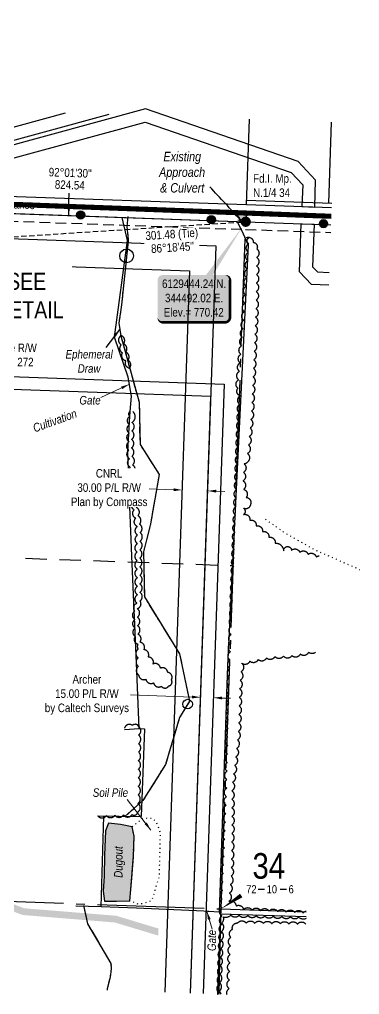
# Model space of a CAD drawing. Extents: x 342350 to 345074, y 6127530 to 6133698.
# Drawn here: x 344227 to 344625, y 6128539 to 6129681 of the extents above; entities that cross this region are included whole.
import ezdxf
from ezdxf.enums import TextEntityAlignment as Align

# ---------------------------------------------------------------- set-up
doc = ezdxf.new("R2010")
doc.units = 0
doc.header["$LTSCALE"] = 5
doc.header["$PDSIZE"] = 0.5
for name, pattern in [('0', [1, 1, 0]), ('foc-FLOWLINE', [3.75, 2.5, -1.25]), ('foc-LSD', [8, 5, -3]), ('foc-QUARTERLINE', [33, 25, -3, 2, -3]), ('foc-TIELINE', [1.875, 1.25, -0.625]), ('foc-TOPO', [1, 0.2, -0.8]), ('foc-TOPO-ephemeral', [6.25, 3.125, -0.625, 0.625, -0.625, 0.625, -0.625]), ('POWERLINE5', [7.8, 2.4, -0.6, 0.6, -0.6, 0.6, -0.6, 2.4])]:
    doc.linetypes.add(name, pattern=pattern)
doc.layers.get('Defpoints').update_dxf_attribs({"color": 9})
for name, color, linetype in [('10', 1, 'Continuous'), ('9', 3, 'Continuous'), ('AS-FENCE', 48, 'foc-FENCE'), ('AS-POWER', 104, 'foc-POWER'), ('AS-POWER-EXISTING', 72, 'POWERLINE5'), ('AS-ROADS', 254, 'Continuous'), ('C-RW', 13, 'Continuous'), ('DETAIL-T', 7, 'Continuous'), ('F-EZE', 190, 'foc-FLOWLINE'), ('F-RW', 190, 'Continuous'), ('L-BD', 7, 'Continuous'), ('L-MON', 1, 'Continuous'), ('L-QSEC', 8, 'foc-QUARTERLINE'), ('L-ROAD-T', 7, 'Continuous'), ('L-SEC', 7, 'Continuous'), ('L-SECLBL', 7, 'Continuous'), ('L-SECTION-LSD', 7, 'foc-LSD'), ('L-TIE', 7, 'foc-TIELINE'), ('L-TITLEDB', 4, 'Continuous'), ('T-BUSH', 110, '0'), ('T-DRAW', 143, 'foc-TOPO-ephemeral'), ('T-GENERAL', 48, 'foc-TOPO'), ('T-WATER', 160, 'Continuous'), ('T-WATER-H', 133, 'Continuous'), ('T-WATER-T', 170, 'Continuous')]:
    doc.layers.add(name, color=color, linetype=linetype)
for name, color, linetype, lineweight in [('AS-GENERAL', 48, 'Continuous', 18), ('C-RW-T', 13, 'Continuous', 9), ('F-EZE-T', 190, 'Continuous', 9), ('F-RW-T', 190, 'Continuous', 9), ('T-TEXT', 48, 'Continuous', 18)]:
    doc.layers.add(name, color=color, linetype=linetype, lineweight=lineweight)
doc.styles.add('100L', font='ARIALN.TTF', dxfattribs={"height": 11})
doc.styles.add('80', font='ARIALN.TTF', dxfattribs={"height": 10})
doc.styles.add('80CG', font='ARIALN.TTF', dxfattribs={"height": 10})
doc.styles.add('80L', font='ARIALN.TTF', dxfattribs={"height": 10})
doc.styles.add('80LS', font='ARIALNI.TTF', dxfattribs={"height": 10})
doc.styles.add('foc-LtypeFont', font='ARIALN.TTF', dxfattribs={"height": 7.35})
doc.styles.add('SIMPLEX', font='ARIALN.TTF')
doc.linetypes.add('foc-FENCE', pattern='A,10,-1,["X",foc-LtypeFont,S=0.2,R=0,X=-0.625,Y=-0.75],-1.24', length=12.24)
doc.linetypes.add('foc-POWER', pattern='A,6,-1,["P",foc-LtypeFont,S=0.2,R=0,X=-0.625,Y=-0.75],-1.24,4', length=12.24)
doc.linetypes.add('foc-TOPO-flowdirection-NOLINE', pattern='A,0,[">",foc-LtypeFont,S=0.3,R=0,X=0,Y=-0.945],-20,[">",foc-LtypeFont,S=0.3,R=0,X=0,Y=-0.945],0', length=20)
doc.dimstyles.new('Compass 5 000', dxfattribs={"dimscale": 5, "dimtxt": 9, "dimasz": 2, "dimexe": 0.2, "dimexo": 0.0625, "dimgap": 0.5, "dimtad": 0, "dimtih": 1, "dimtoh": 1, "dimzin": 0, "dimdsep": 46, "dimtxsty": '80CG', "dimcen": 0.1, "dimse1": 1, "dimse2": 1, "dimclrd": 256, "dimclrt": 256, "dimaunit": 1, "dimadec": 4, "dimazin": 0, "dimtfac": 0.06, "dimtofl": 0, "dimtmove": 0, "dimatfit": 1, "dimfxl": 0.2, "dimtolj": 1, "dimtzin": 0, "dimlwd": -1, "dimarcsym": 0})

# ---------------------------------------------------------------- blocks, each defined once
blk = doc.blocks.new('fdia')
at = {"color": 255, "const_width": 1}
blk.add_lwpolyline([(-0.5, 0, 1), (0.5, 0, 1)], format="xyb", close=True, dxfattribs=at)
blk = doc.blocks.new('Fdiaa')
blk.add_blockref('fdia', (0, 0))
blk = doc.blocks.new('fdib')
at = {"color": 1, "const_width": 1.6}
blk.add_lwpolyline([(-0.4, 0, 1), (0.4, 0, 1)], format="xyb", close=True, dxfattribs=at)
at = {"color": 1}
blk.add_circle((0, 0), 0.8, dxfattribs=at)
blk = doc.blocks.new('Fdibb')
blk.add_blockref('fdib', (0, 0))
blk = doc.blocks.new('fdicc')
for name in ['Fdibb', 'Fdiaa']:
    blk.add_blockref(name, (0, 0))
blk = doc.blocks.new('FDI')
blk.add_blockref('fdicc', (0, 0))
blk = doc.blocks.new('POWERPOLE')
h = blk.add_hatch(color=255)
edge = h.paths.add_edge_path()
edge.add_arc((0, 0), 0.96, 0, 360)
at = {"linetype": 'Continuous'}
for p, q in [((0.68, -0.68), (-0.68, 0.68)), ((-0.68, -0.68), (0.68, 0.68))]:
    blk.add_line(p, q, dxfattribs=at)
blk.add_circle((0, 0), 0.96, dxfattribs=at)
blk = doc.blocks.new('L-SECLBL')
at = {"layer": '9', "color": 7}
for p, q in [((-5.1, -27.8), (-12.3, -27.8)), ((20.7, -27.8), (13.5, -27.8))]:
    blk.add_line(p, q, dxfattribs=at)
at = {"layer": '10', "color": 2, "style": 'SIMPLEX'}
blk.add_attdef('SEC', text='', height=30, dxfattribs=at).set_placement((0, 0), align=Align.MIDDLE)
at = {"layer": '10', "color": 5, "style": '80L'}
blk.add_attdef('TWP', text='', height=9.5, dxfattribs=at).set_placement((-14.4, -27.4), align=Align.MIDDLE_RIGHT)
blk.add_attdef('RGE', text='', height=9.5, dxfattribs=at).set_placement((3.6, -27.4), align=Align.MIDDLE_CENTER)
blk.add_attdef('MER', text='', height=9.5, dxfattribs=at).set_placement((23.2, -27.4), align=Align.MIDDLE_LEFT)
blk = doc.blocks.new('*D481')
at = {"layer": 'Defpoints', "color": 0, "transparency": 16777216}
for p in [(343766.5, 6129469.9), (344250, 6129452.8), (344249.7, 6129443.8)]:
    blk.add_point(p, dxfattribs=at)
at = {"layer": 'F-EZE-T', "transparency": 16777216}
for p, q in [((343766.8, 6129479.9), (343768.7, 6129532.7)), ((343768.7, 6129532.7), (343778.7, 6129532.7)), ((343765.8, 6129450.9), (343765.4, 6129440.9))]:
    blk.add_line(p, q, dxfattribs=at)
for points in [[(343765.2, 6129480), (343768.5, 6129479.8), (343766.5, 6129469.9)], [(343764.1, 6129451), (343767.5, 6129450.9), (343766.1, 6129460.9)]]:
    blk.add_solid(points, dxfattribs=at)
at = {"layer": 'F-EZE-T', "transparency": 16777216, "insert": (343839.9, 6129532.7), "char_height": 10, "attachment_point": 5, "style": '80CG'}
blk.add_mtext('\\A1;ATCO\\P9.00 Transmission Line\\PReg. # 082 121 244\\P9.00 Power Line R/W\\PReg. # 882 113 302', dxfattribs=at)
blk = doc.blocks.new('*D483')
at = {"layer": 'Defpoints', "color": 0, "transparency": 16777216}
for p in [(344110.9, 6129304), (344116.9, 6129303.7), (344110.6, 6129295.9)]:
    blk.add_point(p, dxfattribs=at)
at = {"layer": 'F-EZE-T', "transparency": 16777216}
for p, q in [((344100.6, 6129296.3), (344090.6, 6129296.6)), ((344126.6, 6129295.3), (344136.6, 6129295))]:
    blk.add_line(p, q, dxfattribs=at)
for points in [[(344100.7, 6129297.9), (344100.6, 6129294.6), (344110.6, 6129295.9)], [(344126.7, 6129297), (344126.6, 6129293.7), (344116.6, 6129295.7)]]:
    blk.add_solid(points, dxfattribs=at)
at = {"layer": 'F-EZE-T', "transparency": 16777216, "insert": (344193, 6129295), "char_height": 10, "attachment_point": 5, "style": '80CG'}
blk.add_mtext('\\A1;ATCO\\P6.00 Power Line R/W\\PReg. # 212 279 272', dxfattribs=at)
blk = doc.blocks.new('*D484')
at = {"layer": 'Defpoints', "color": 0, "transparency": 16777216}
for p in [(344442.1, 6128974.5), (344457.1, 6128974), (344454.1, 6128886.6)]:
    blk.add_point(p, dxfattribs=at)
at = {"layer": 'F-RW-T', "transparency": 16777216}
for p, q in [((344429.1, 6128887.4), (344357, 6128889.9)), ((344464.1, 6128886.2), (344474.1, 6128885.9))]:
    blk.add_line(p, q, dxfattribs=at)
for points in [[(344429.1, 6128889.1), (344429, 6128885.8), (344439.1, 6128887.1)], [(344464.1, 6128887.9), (344464, 6128884.6), (344454.1, 6128886.6)]]:
    blk.add_solid(points, dxfattribs=at)
at = {"layer": 'F-RW-T', "transparency": 16777216, "insert": (344305.8, 6128889.9), "char_height": 10, "attachment_point": 5, "style": '80CG'}
blk.add_mtext('\\A1;Archer\\P15.00 P/L R/W\\Pby Caltech Surveys', dxfattribs=at)
blk = doc.blocks.new('*D587')
at = {"layer": 'C-RW-T', "transparency": 16777216}
for p, q in [((344407.4, 6129130.3), (344378.7, 6129131.3)), ((344457.4, 6129128.6), (344467.4, 6129128.2))]:
    blk.add_line(p, q, dxfattribs=at)
for points in [[(344407.5, 6129132), (344407.4, 6129128.6), (344417.4, 6129130)], [(344457.5, 6129130.3), (344457.3, 6129126.9), (344447.4, 6129128.9)]]:
    blk.add_solid(points, dxfattribs=at)
at = {"layer": 'Defpoints', "color": 0, "transparency": 16777216}
for p in [(344447.4, 6129128.9), (344416.6, 6129106.8), (344446.6, 6129105.8)]:
    blk.add_point(p, dxfattribs=at)
at = {"layer": 'C-RW-T', "transparency": 16777216, "insert": (344331.9, 6129131.3), "char_height": 10, "attachment_point": 5, "style": '80CG', "bg_fill": 3, "box_fill_scale": 1.1, "bg_fill_color": 256, "bg_fill_true_color": 13158600, "bg_fill_transparency": 0}
blk.add_mtext('\\A1;CNRL\\P30.00 P/L R/W\\PPlan by Compass', dxfattribs=at)
blk = doc.blocks.new('*U686')
h = blk.add_hatch(color=254)
edge = h.paths.add_edge_path()
edge.add_line((-36.5, -28.5), (36.5, -28.5))
edge.add_arc((36.5, -22.5), 6, 270, 360)
edge.add_line((42.5, -22.5), (42.5, 21))
edge.add_arc((36.5, 21), 6, 0, 90)
edge.add_line((36.5, 27), (-36.5, 27))
edge.add_arc((-36.5, 21), 6, 90, 180)
edge.add_line((-42.5, 21), (-42.5, -22.5))
edge.add_arc((-36.5, -22.5), 6, 180, 270)
at = {"color": 1, "flags": 128}
blk.add_lwpolyline([(57.6, 84.3, 0, 10, 0), (0, 0, 5, 5, 0)], format="xyseb", dxfattribs=at)
blk.add_lwpolyline([(-36.5, -28.5, 3, 3, 0), (36.5, -28.5, 3, 3, 0.414214), (42.5, -22.5, 3, 3, 0), (42.5, 21, 3, 0, 0.414214), (36.5, 27, 0, 0, 0), (-36.5, 27, 0, 0, 0.414214), (-42.5, 21, 0, 0, 0), (-42.5, -22.5, 0, 3, 0.414214)], format="xyseb", close=True, dxfattribs=at)
at = {"color": 1, "style": '80'}
blk.add_attdef('ENTER_TEXT_001', (-36, -5), '', height=10, dxfattribs=at)

msp = doc.modelspace()

# ---------------------------------------------------------------- hatches: boundary and pattern name
at = {"layer": 'AS-ROADS'}
h = msp.add_hatch(color=256, dxfattribs=at)
h.dxf.hatch_style = 1
h.paths.add_polyline_path([(344478.955, 6129454.958), (344484.338, 6129448.801), (344484.63, 6129445.763), (344490.491, 6129445.118), (344490.998, 6129448.083), (344495.751, 6129454.314)])
at = {"layer": 'Defpoints'}
h = msp.add_hatch(color=256, dxfattribs=at)
h.dxf.hatch_style = 1
h.paths.add_polyline_path([(344210.993, 6128648.14), (344232.154, 6128639.929), (344340.091, 6128631.153), (344389.769, 6128616.146), (344389.485, 6128607.876), (344338.594, 6128623.25), (344230.345, 6128632.051), (344207.238, 6128641.018), (344196.129, 6128648.622)])
at = {"layer": 'T-WATER-H'}
h = msp.add_hatch(color=256, dxfattribs=at)
h.dxf.hatch_style = 1
h.paths.add_polyline_path([(344358.345, 6128675.033), (344360.28, 6128700.15), (344361.082, 6128724.53), (344358.873, 6128735.414), (344345.188, 6128738.078), (344331.309, 6128739.671), (344327.517, 6128730.662), (344326.378, 6128702.133), (344325.876, 6128677.553), (344324.968, 6128660.045), (344326.321, 6128648.183), (344340.563, 6128648.083), (344356.162, 6128648.738)])

# ---------------------------------------------------------------- linework, layer by layer
at = {"layer": 'AS-FENCE', "flags": 128}
for points in [[(343688.274, 6129472.673), (344482.09, 6129444.574)], [(344356.246, 6129110.722), (344353.616, 6129174.842), (344355.76, 6129210.06), (344356.674, 6129222.066), (344358.088, 6129239.938), (344354.128, 6129262.228), (344337.974, 6129308.892), (344353.232, 6129422.286), (344347.243, 6129449.361)], [(344482.09, 6129444.574), (344489.062, 6129429.962), (344495.024, 6129416.864), (344470.614, 6128923.982), (344461.045, 6128635.523), (344462.445, 6128633.562), (344460.444, 6128539.238)], [(344367.005, 6128850.423), (344364.295, 6128918.259), (344358.665, 6129052.477), (344356.246, 6129110.722)], [(344349.789, 6128849.304), (344367.005, 6128850.423), (344373.298, 6128850.223), (344369.232, 6128747.542)], [(344318.382, 6128748.063), (344369.232, 6128747.542)], [(344322.381, 6128641.482), (344325.799, 6128747.987)], [(344461.045, 6128635.523), (344448.867, 6128636.17), (344442.758, 6128636.634), (344363.89, 6128639.991), (344322.381, 6128641.482), (344292.656, 6128642.365)], [(344462.439, 6128633.301), (344562.785, 6128630.449)]]:
    msp.add_lwpolyline(points, dxfattribs=at)
at = {"layer": 'AS-FENCE', "const_width": 1, "flags": 128}
for points in [[(344358.088, 6129239.938), (344354.128, 6129262.228)], [(344442.758, 6128636.634), (344448.867, 6128636.17)]]:
    msp.add_lwpolyline(points, dxfattribs=at)
at = {"layer": 'AS-GENERAL', "const_width": 1, "flags": 128}
msp.add_lwpolyline([(344482.415, 6129446.207), (344490.853, 6129446.006)], dxfattribs=at)
at = {"layer": 'AS-POWER', "flags": 128}
msp.add_lwpolyline([(343688.274, 6129472.673), (344492.02, 6129444.239), (344591.936, 6129440.706)], dxfattribs=at)
at = {"layer": 'AS-ROADS', "const_width": 5.999, "flags": 128}
msp.add_lwpolyline([(343568.63, 6129487.011), (343686.253, 6129482.555), (344098.452, 6129469.069), (344478.702, 6129454.968), (344581.91, 6129451.011), (344592.293, 6129450.654)], dxfattribs=at)
at = {"layer": 'AS-ROADS', "flags": 128}
msp.add_lwpolyline([(344478.955, 6129454.958), (344484.338, 6129448.801), (344484.63, 6129445.763), (344490.491, 6129445.118), (344490.998, 6129448.083), (344495.751, 6129454.314)], close=True, dxfattribs=at)
at = {"layer": 'C-RW', "flags": 128}
msp.add_lwpolyline([(344427.182, 6128540.413), (344457.25, 6129415.551), (343949.752, 6129433.439), (343823.648, 6129315.922), (343682.686, 6129320.891), (343681.583, 6129290.918), (343835.007, 6129285.51), (343961.111, 6129403.027), (344426.246, 6129386.632), (344397.207, 6128541.473)], dxfattribs=at)
at = {"layer": 'Defpoints'}
for centre, radius in [((344352.35, 6129404.243), 8.023), ((344423.812, 6128879.07), 5.672)]:
    msp.add_circle(centre, radius, dxfattribs=at)
at = {"layer": 'F-EZE'}
for p, q in [((343687.943, 6129463.681), (344491.696, 6129435.247)), ((344491.702, 6129435.247), (344591.612, 6129431.714))]:
    msp.add_line(p, q, dxfattribs=at)
at = {"layer": 'F-RW', "flags": 128}
for points in [[(344331.391, 6129570.084), (344108.146, 6129509.039), (344107.06, 6129477.983), (344092.078, 6129478.513), (344093.545, 6129520.695), (344280.871, 6129571.871)], [(344589.389, 6129369.931), (344569.202, 6129370.644), (344555.135, 6129385.757), (344557.135, 6129441.937), (344572.122, 6129441.403), (344570.343, 6129391.429), (344575.944, 6129385.412), (344589.929, 6129384.918)], [(344427.182, 6128540.413), (344451.208, 6129239.684), (344084.101, 6129252.53), (344026.664, 6129254.52), (344029.397, 6129331.958), (344044.385, 6129331.429), (344042.181, 6129269.003), (344084.63, 6129267.518), (344466.71, 6129254.147), (344442.169, 6128539.884)]]:
    msp.add_lwpolyline(points, dxfattribs=at)
msp.add_lwpolyline([(344572.838, 6129461.507), (344573.963, 6129493.102), (344553.521, 6129515.005), (344374.595, 6129576.687), (344143.841, 6129513.692), (344093.364, 6129515.481), (344092.842, 6129500.493), (344145.589, 6129498.624), (344374.081, 6129561.001), (344545.104, 6129502.043), (344558.754, 6129487.418), (344557.851, 6129462.036)], close=True, dxfattribs=at)
at = {"layer": 'L-QSEC', "flags": 128}
for points in [[(344492.743, 6129464.339), (344496.338, 6129564.252)], [(344463.057, 6128639.186), (344492.02, 6129444.239)], [(343658.637, 6128667.622), (344463.057, 6128639.186)], [(344459.46, 6128539.272), (344463.057, 6128639.186)], [(344463.057, 6128639.186), (344562.973, 6128635.654)]]:
    msp.add_lwpolyline(points, dxfattribs=at)
at = {"layer": 'L-SEC'}
for p, q in [((343688.981, 6129492.773), (344492.731, 6129464.339)), ((343688.274, 6129472.673), (344492.02, 6129444.239)), ((344492.731, 6129464.339), (344592.659, 6129460.806)), ((344492.02, 6129444.239), (344591.936, 6129440.706))]:
    msp.add_line(p, q, dxfattribs=at)
at = {"layer": 'L-SECLBL', "flags": 128}
msp.add_lwpolyline([(344463.057, 6128639.186, 0, 4.999, 0), (344486.695, 6128654.857, 0, 0, 0)], format="xyseb", dxfattribs=at)
at = {"layer": 'L-SECTION-LSD', "flags": 128}
msp.add_lwpolyline([(343674.119, 6129069.766), (344477.527, 6129041.398)], dxfattribs=at)
at = {"layer": 'L-TIE', "flags": 128}
msp.add_lwpolyline([(344191.22, 6129424.854), (344492.02, 6129444.239)], dxfattribs=at)
at = {"layer": 'L-TITLEDB', "flags": 128}
for points in [[(344589.397, 6129466.208), (344592.743, 6129560.843)], [(344492.731, 6129464.339), (344492.933, 6129469.619), (344592.849, 6129466.085)]]:
    msp.add_lwpolyline(points, dxfattribs=at)
at = {"layer": 'T-BUSH', "flags": 128}
for points in [[(344459.065, 6128539.286, -0.09724605), (344460.759, 6128540.918, -0.52056705), (344461.138, 6128550.909, -0.52056705), (344461.516, 6128560.899, -0.52056705), (344461.895, 6128570.89, -0.52056705), (344462.274, 6128580.88, -0.52056705), (344462.653, 6128590.871, -0.52056705), (344463.032, 6128600.862, -0.52056705), (344463.411, 6128610.852, -0.52056705), (344463.79, 6128620.843, -0.52056705), (344464.168, 6128630.833, -0.52056705), (344464.031, 6128640.791, -0.52056705), (344464.449, 6128650.78, -0.52056705), (344464.866, 6128660.769, -0.52056705), (344465.283, 6128670.758, -0.52056705), (344465.7, 6128680.747, -0.52056705), (344466.117, 6128690.736, -0.52056705), (344466.536, 6128700.725, -0.52056705), (344466.955, 6128710.714, -0.52056705), (344467.374, 6128720.703, -0.52056705), (344467.793, 6128730.692, -0.52056705), (344468.213, 6128740.681, -0.52056705), (344468.632, 6128750.67, -0.52056705), (344469.051, 6128760.659, -0.52056705), (344469.412, 6128770.65, -0.52056705), (344469.654, 6128780.645, -0.52056705), (344469.896, 6128790.64, -0.52056705), (344470.138, 6128800.635, -0.52056705), (344470.38, 6128810.63, -0.52056705), (344470.622, 6128820.624, -0.52056705), (344470.864, 6128830.619, -0.52056705), (344471.106, 6128840.614, -0.52056705), (344471.349, 6128850.609, -0.52056705), (344471.591, 6128860.604, -0.52056705), (344471.833, 6128870.599, -0.52056705), (344472.075, 6128880.594, -0.52056705), (344472.317, 6128890.589, -0.52056705), (344472.559, 6128900.583, -0.52056705), (344472.903, 6128910.575, -0.52056705), (344473.287, 6128920.566, -0.52056705), (344473.67, 6128930.556, -0.52056705), (344474.054, 6128940.546, -0.52056705), (344474.438, 6128950.537, -0.52056705), (344474.822, 6128960.527, -0.52056705), (344475.205, 6128970.518, -0.52056705), (344475.589, 6128980.508, -0.52056705), (344475.973, 6128990.499, -0.52056705), (344476.357, 6129000.489, -0.52056705), (344476.74, 6129010.479, -0.52056705), (344477.124, 6129020.47, -0.52056705), (344477.508, 6129030.46, -0.52056705), (344477.885, 6129040.451, -0.52056705), (344478.261, 6129050.442, -0.52056705), (344478.637, 6129060.432, -0.52056705), (344479.013, 6129070.423, -0.52056705), (344479.389, 6129080.414, -0.52056705), (344479.765, 6129090.405, -0.52056705), (344480.141, 6129100.395, -0.52056705), (344480.517, 6129110.386, -0.52056705), (344480.893, 6129120.377, -0.52056705), (344481.269, 6129130.368, -0.52056705), (344481.645, 6129140.358, -0.52056705), (344482.021, 6129150.349, -0.52056705), (344482.397, 6129160.34, -0.52056705), (344482.773, 6129170.33, -0.52056705), (344483.149, 6129180.321, -0.52056705), (344483.525, 6129190.312, -0.52056705), (344483.901, 6129200.303, -0.52056705), (344484.277, 6129210.293, -0.52056705), (344484.653, 6129220.284, -0.52056705), (344485.028, 6129230.275, -0.52056705), (344485.404, 6129240.266, -0.52056705), (344482.836, 6129249.082, -0.52056705), (344483.7, 6129259.042, -0.52056705), (344484.563, 6129269.003, -0.52056705), (344485.427, 6129278.963, -0.52056705), (344486.29, 6129288.924, -0.52056705), (344487.154, 6129298.884, -0.52056705), (344488.017, 6129308.844, -0.52056705), (344488.88, 6129318.805, -0.52056705), (344489.692, 6129328.769, -0.52056705), (344490.36, 6129338.745, -0.52056705), (344491.029, 6129348.72, -0.52056705), (344491.697, 6129358.696, -0.52056705), (344492.366, 6129368.671, -0.52056705), (344493.035, 6129378.646, -0.52056705), (344493.703, 6129388.622, -0.52056705), (344494.372, 6129398.597, -0.52056705), (344495.04, 6129408.573, -0.52056705), (344495.462, 6129418.555, -0.52056705), (344495.5, 6129425.483)], [(344492.501, 6129425.515, -0.55850268), (344500.916, 6129420.116, -0.52056705), (344505.033, 6129412.406, -0.52056705), (344504.898, 6129402.409, -0.52056705), (344504.763, 6129392.412, -0.52056705), (344504.628, 6129382.416, -0.52056705), (344504.493, 6129372.419, -0.52056705), (344504.358, 6129362.422, -0.52056705), (344504.223, 6129352.425, -0.52056705), (344504.085, 6129342.428, -0.52056705), (344503.648, 6129332.44, -0.52056705), (344503.211, 6129322.452, -0.52056705), (344502.774, 6129312.463, -0.52056705), (344502.337, 6129302.475, -0.52056705), (344501.9, 6129292.487, -0.52056705), (344501.463, 6129282.499, -0.52056705), (344501.026, 6129272.51, -0.52056705), (344500.589, 6129262.522, -0.52056705), (344500.152, 6129252.534, -0.52056705), (344499.715, 6129242.546, -0.52056705), (344499.278, 6129232.557, -0.52056705), (344498.841, 6129222.569, -0.52056705), (344498.1, 6129212.602, -0.52056705), (344497.136, 6129202.651, -0.52056705), (344496.172, 6129192.7, -0.52056705), (344495.207, 6129182.749, -0.52056705), (344494.243, 6129172.797, -0.64232408), (344490.052, 6129160.626)], [(344365.96, 6128943.598, -0.23954953), (344365.831, 6128949.127, -0.52056705), (344362.612, 6128958.225, -0.52056705), (344362.394, 6128968.22, -0.52056705), (344362.175, 6128978.215, -0.52056705), (344361.957, 6128988.211, -0.52056705), (344364.492, 6128997.415, -0.52056705), (344365.111, 6129007.206, -0.52056705), (344365.029, 6129017.203, -0.52056705), (344364.947, 6129027.201, -0.52056705), (344364.865, 6129037.198, -0.52056705), (344364.783, 6129047.196, -0.52056705), (344364.827, 6129057.193, -0.52056705), (344365.02, 6129067.188, -0.52056705), (344365.213, 6129077.184, -0.52056705), (344364.911, 6129087.139, -0.52056705), (344363.058, 6129096.964, -0.52056705), (344361.206, 6129106.788, -0.52056705), (344360.013, 6129116.703, -0.52056705), (344359.163, 6129126.665, -0.52056705), (344358.313, 6129136.626, -0.52056705), (344357.463, 6129146.588, -0.52056705), (344356.612, 6129156.55, -0.52056705), (344355.762, 6129166.511, -0.52056705), (344355.046, 6129176.477, -0.52056705), (344355.258, 6129186.472, -0.52056705), (344355.471, 6129196.468, -0.52056705), (344355.684, 6129206.464, -0.52056705), (344356.246, 6129216.442, -0.52056705), (344356.674, 6129222.066)], [(344365.631, 6128943.371, 0.52056705), (344365.893, 6128933.377, 0.52056705), (344366.155, 6128923.382, 0.52056705), (344366.417, 6128913.388, 0.52056705), (344374.927, 6128908.264, 0.52056705), (344384.02, 6128904.109, 0.52056705), (344393.114, 6128899.955, 0.52056705), (344401.766, 6128900.36, 0.52056705), (344404.93, 6128907.425, 0.52056705), (344400.502, 6128916.389, 0.52056705), (344392.011, 6128921.221, 0.52056705), (344383.45, 6128926.062, 0.52056705), (344377.719, 6128934.254, 0.52056705), (344372.763, 6128942.934, 0.52056705), (344367.856, 6128951.644, 0.52056705), (344365.551, 6128961.023, 0.52056705), (344365.333, 6128971.018, 0.52056705), (344365.114, 6128981.013, 0.52056705), (344364.896, 6128991.009, 0.52056705), (344368.17, 6129000.011, 0.52056705), (344368.088, 6129010.008, 0.52056705), (344368.006, 6129020.006, 0.52056705), (344367.924, 6129030.003, 0.52056705), (344367.842, 6129040.001, 0.52056705), (344367.76, 6129049.998, 0.52056705), (344367.881, 6129059.995, 0.52056705), (344368.074, 6129069.99, 0.52056705), (344368.267, 6129079.986, 0.52056705), (344367.443, 6129089.897, 0.52056705), (344365.591, 6129099.722, 0.52056705), (344363.739, 6129109.547, 0.52056705), (344362.785, 6129119.494, 0.52056705), (344361.935, 6129129.456, 0.52056705), (344361.085, 6129139.417, 0.52056705), (344360.235, 6129149.379, 0.52056705), (344359.384, 6129159.341, 0.52056705), (344358.534, 6129169.302, 0.52056705), (344358.105, 6129179.277, 0.52056705), (344358.318, 6129189.273, 0.52056705), (344358.531, 6129199.268, 0.52056705), (344358.743, 6129209.264, 0.52056705), (344359.665, 6129221.838, 0.52056705)], [(344490.052, 6129160.626, -0.52056705), (344489.451, 6129150.647, -0.52056705), (344488.849, 6129140.667, -0.52056705), (344489.682, 6129130.745, -0.52056705), (344492.628, 6129121.349, -0.52056705), (344497.488, 6129112.612, -0.52056705), (344489.403, 6129108.597, -0.52056705), (344489.492, 6129101.32, -0.52056705), (344496.91, 6129094.617, -0.52056705), (344504.329, 6129087.915, -0.52056705), (344511.748, 6129081.213, -0.52056705), (344519.166, 6129074.511, -0.52056705), (344526.585, 6129067.809, -0.38801321), (344536.528, 6129058.825, -0.52056705)], [(344536.528, 6129058.825, -1.01441152), (344545.671, 6129059.361, -0.52056705), (344555.399, 6129057.055, -0.52056705), (344565.127, 6129054.749, -0.52056705), (344574.603, 6129051.581, -0.14921689), (344577.977, 6129052.726, -0.14921689)], [(344573.917, 6128939.866, -0.38713625), (344565.699, 6128939.874, -0.52056705), (344555.942, 6128937.69, -0.52056705), (344546.138, 6128935.861, -0.52056705), (344536.152, 6128935.39, -0.52056705), (344526.165, 6128934.918, -0.52056705), (344516.332, 6128933.171, -0.52056705), (344506.518, 6128931.263, -0.52056705), (344496.703, 6128929.356, -0.52056705), (344487.45, 6128926.938, -0.52056705), (344486.468, 6128916.988, -0.52056705), (344485.487, 6128907.039, -0.52056705), (344484.845, 6128897.068, -0.52056705), (344484.584, 6128887.074, -0.52056705), (344484.324, 6128877.079, -0.52056705), (344484.064, 6128867.085, -0.52056705), (344483.803, 6128857.09, -0.52056705), (344483.341, 6128847.109, -0.52056705), (344482.34, 6128837.161, -0.52056705), (344481.339, 6128827.214, -0.52056705), (344480.283, 6128817.272, -0.52056705), (344479.069, 6128807.348, -0.52056705), (344477.855, 6128797.425, -0.52056705), (344476.641, 6128787.501, -0.52056705), (344475.678, 6128777.563, -0.52056705), (344475.749, 6128767.565, -0.52056705), (344475.82, 6128757.567, -0.52056705), (344475.891, 6128747.57, -0.52056705), (344475.834, 6128737.573, -0.52056705), (344475.676, 6128727.576, -0.52056705), (344475.519, 6128717.58, -0.52056705), (344475.361, 6128707.583, -0.52056705), (344475.203, 6128697.587, -0.52056705), (344475.046, 6128687.59, -0.52056705), (344474.888, 6128677.594, -0.52056705), (344473.997, 6128667.646, -0.52056705), (344472.82, 6128657.718, -0.52056705), (344472.262, 6128648.082, -0.52056705), (344480.685, 6128642.698, -0.52056705), (344489.429, 6128638.303, -0.52056705), (344499.411, 6128637.747, -0.52056705), (344509.394, 6128637.191, -0.52056705), (344519.376, 6128636.635, -0.52056705), (344529.358, 6128636.079, -0.52056705), (344539.341, 6128635.523, -0.52056705), (344549.323, 6128634.967, -0.52056705), (344559.305, 6128634.411, -0.18303426), (344563.008, 6128636.642, -0.18303426)], [(344318.691, 6128748.178, 0.52056705), (344328.683, 6128748.532, 0.52056705), (344338.674, 6128748.887, 0.52056705), (344348.666, 6128749.241, 0.52056705), (344358.657, 6128749.595, 0.52056705), (344365.704, 6128752.814, 0.52056705), (344365.784, 6128762.812, 0.52056705), (344365.864, 6128772.809, 0.52056705), (344365.944, 6128782.807, 0.52056705), (344366.024, 6128792.804, 0.52056705), (344366.104, 6128802.802, 0.52056705), (344366.184, 6128812.799, 0.52056705), (344366.265, 6128822.797, 0.52056705), (344366.345, 6128832.794, 0.52056705), (344366.425, 6128842.792, 0.52056705), (344366.505, 6128852.789, 0.52056705), (344359.228, 6128854.208, 0.52056705), (344349.73, 6128850.742, 0.52056705)], [(344562.697, 6128627.995, -0.40656269), (344554.379, 6128629.823, -0.52056705), (344544.385, 6128630.11, -0.52056705), (344534.392, 6128630.396, -0.52056705), (344524.398, 6128630.683, -0.52056705), (344514.404, 6128630.97, -0.52056705), (344504.411, 6128631.256, -0.52056705), (344494.417, 6128631.543, -0.52056705), (344484.423, 6128631.829, -0.52056705), (344474.429, 6128632.116, -0.35258767), (344465.878, 6128629.641)], [(344470.044, 6128538.898, -0.33824049), (344472.519, 6128545.881, -0.52056705), (344472.848, 6128555.874, -0.52056705), (344473.178, 6128565.866, -0.52056705), (344473.507, 6128575.859, -0.52056705), (344473.837, 6128585.851, -0.52056705), (344474.166, 6128595.843, -0.52056705), (344474.496, 6128605.836, -0.52056705), (344476.444, 6128615.286, -0.52056705), (344482.595, 6128622.676, -0.52056705), (344492.591, 6128622.484, -0.52056705), (344502.587, 6128622.293, -0.52056705), (344512.583, 6128622.101, -0.52056705), (344522.579, 6128621.91, -0.52056705), (344532.575, 6128621.718, -0.52056705), (344542.571, 6128621.527, -0.52056705), (344552.567, 6128621.335, -0.51088288), (344562.456, 6128621.297)], [(344463.115, 6128539.143, 0.18096887), (344460.828, 6128542.758, 0.52056705), (344461.207, 6128552.749, 0.52056705), (344461.586, 6128562.739, 0.52056705), (344461.965, 6128572.73, 0.52056705), (344462.344, 6128582.721, 0.52056705), (344462.723, 6128592.711, 0.52056705), (344463.102, 6128602.702, 0.52056705), (344463.48, 6128612.692, 0.52056705), (344463.859, 6128622.683)]]:
    msp.add_lwpolyline(points, format="xyb", dxfattribs=at)
msp.add_lwpolyline([(344347.278, 6129290.712, 0.52056705), (344351.36, 6129281.585, 0.52056705), (344355.696, 6129272.825, 0.52056705), (344353.878, 6129281.843, 0.52056705), (344351.28, 6129291.497, 0.52056705), (344348.683, 6129301.151, 0.52056705), (344346.085, 6129310.806, 0.52056705), (344344.826, 6129310.015, 0.52056705), (344346.086, 6129300.097, 0.52056705)], format="xyb", close=True, dxfattribs=at)
at = {"layer": 'T-BUSH'}
msp.add_arc((344459.747, 6128627.649), 6.448, 309.633922, 18.002815, dxfattribs=at)
at = {"layer": 'T-DRAW', "flags": 128}
for points in [[(344353.878, 6129450.311), (344352.585, 6129438.69), (344353.932, 6129426.844), (344354.155, 6129421.413), (344346.339, 6129347.065), (344343.274, 6129325.502), (344345.643, 6129310.489), (344366.966, 6129232.711), (344368.169, 6129183.169), (344390.521, 6129148.174), (344380.499, 6129090.494), (344372.222, 6129057.331), (344373.139, 6129004.686), (344414.457, 6128938.049), (344426.008, 6128882.746), (344414.384, 6128863.289), (344397.94, 6128808.401), (344371.569, 6128766.054), (344350.843, 6128747.665)], [(344301.843, 6128642.982), (344306.494, 6128621.881), (344334.047, 6128575.231), (344334.197, 6128568.416), (344332.895, 6128559.212), (344329.412, 6128545.653), (344329.504, 6128543.866)]]:
    msp.add_lwpolyline(points, dxfattribs=at)
at = {"layer": 'T-DRAW', "linetype": 'foc-TOPO-flowdirection-NOLINE', "flags": 128}
for points in [[(344353.878, 6129450.311), (344352.585, 6129438.69), (344353.932, 6129426.844), (344354.155, 6129421.413), (344346.339, 6129347.065), (344343.274, 6129325.502), (344345.643, 6129310.489), (344366.966, 6129232.711), (344368.169, 6129183.169), (344390.521, 6129148.174), (344380.499, 6129090.494), (344372.222, 6129057.331), (344373.139, 6129004.686), (344414.457, 6128938.049), (344426.008, 6128882.746), (344414.384, 6128863.289), (344397.94, 6128808.401), (344371.569, 6128766.054), (344350.843, 6128747.665)], [(344301.843, 6128642.982), (344306.494, 6128621.881), (344334.047, 6128575.231), (344334.197, 6128568.416), (344332.895, 6128559.212), (344329.412, 6128545.653), (344329.504, 6128543.866)]]:
    msp.add_lwpolyline(points, dxfattribs=at)
at = {"layer": 'T-GENERAL', "flags": 128}
msp.add_lwpolyline([(344515.08, 6129095.728), (344535.694, 6129081.121), (344571.355, 6129060.753), (344615.367, 6129041.28), (344625.388, 6129036.762)], dxfattribs=at)
msp.add_lwpolyline([(344358.873, 6128735.414), (344371.459, 6128745.72), (344382.365, 6128745.62), (344386.845, 6128741.443), (344391.701, 6128728.912), (344390.399, 6128677.02), (344381.742, 6128648.654), (344366.844, 6128644.099), (344356.241, 6128648.76), (344358.345, 6128675.033), (344360.28, 6128700.15), (344361.082, 6128724.53)], close=True, dxfattribs=at)
at = {"layer": 'T-WATER', "flags": 128}
msp.add_lwpolyline([(344358.345, 6128675.033), (344360.28, 6128700.15), (344361.082, 6128724.53), (344358.873, 6128735.414), (344345.188, 6128738.078), (344331.309, 6128739.671), (344327.517, 6128730.662), (344326.378, 6128702.133), (344325.876, 6128677.553), (344324.968, 6128660.045), (344326.321, 6128648.183), (344340.563, 6128648.083), (344356.162, 6128648.738)], close=True, dxfattribs=at)

# ---------------------------------------------------------------- block references
at = {"layer": 'AS-POWER-EXISTING'}
for p, xscale, yscale, zscale in [((344298.524, 6129452.046), 4.999999999999899, 4.999999999999899, 4.999999999999899), ((344298.524, 6129452.046), 4.999999999999909, 4.999999999999909, 4.999999999999909), ((344451.761, 6129446.568), 4.999999999999899, 4.999999999999899, 4.999999999999899), ((344583.171, 6129441.918), 4.999999999999899, 4.999999999999899, 4.999999999999899)]:
    msp.add_blockref('POWERPOLE', p, dxfattribs=dict(at, xscale=xscale, yscale=yscale, zscale=zscale))
at = {"layer": 'DETAIL-T'}
ref = msp.add_blockref('*U686', (344431.176, 6129354.849), dxfattribs=dict(at, xscale=0.99978011, yscale=0.99978011, zscale=0.99978011))
ref.add_attrib('ENTER_TEXT_001', '6129444.24 N.', (344393.889, 6129366.619), dxfattribs={"layer": '0', "color": 1, "height": 9.9978, "style": '80'})
ref.add_attrib('ENTER_TEXT_002', '344492.02 E.', (344397.363, 6129349.915), dxfattribs={"layer": '0', "color": 1, "height": 9.9978, "style": '80'})
ref.add_attrib('ENTER_TEXT_003', 'Elev.= 770.42', (344395.839, 6129333.211), dxfattribs={"layer": '0', "color": 1, "height": 9.9978, "style": '80'})
at = {"layer": 'L-MON'}
for xscale, yscale, zscale in [(4.999999999999899, 4.999999999999899, 4.999999999999899), (4.999999999999909, 4.999999999999909, 4.999999999999909)]:
    msp.add_blockref('FDI', (344492.02, 6129444.239), dxfattribs=dict(at, xscale=xscale, yscale=yscale, zscale=zscale))
at = {"layer": 'L-SECLBL', "xscale": 0.99978011, "yscale": 0.99978011, "zscale": 0.99978011}
msp.add_blockref('L-SECLBL', (344519.039, 6128689.568), dxfattribs=at).add_auto_attribs({'SEC': '34', 'TWP': '72', 'RGE': '10', 'MER': '6'})

# ---------------------------------------------------------------- texts
at = {"layer": 'L-BD', "linetype": 'Continuous', "insert": (344255.376, 6129507.733), "char_height": 9.9978, "width": 61.15749, "attachment_point": 1, "rotation": 357.9739, "line_spacing_factor": 0.855, "style": '80L'}
msp.add_mtext("\\pi5.8945;92°01'30''\\P\\pi13.574;824.54", dxfattribs=at)
at = {"layer": 'L-MON', "insert": (344500.657, 6129499.943), "char_height": 9.9978, "attachment_point": 1, "style": '80L'}
msp.add_mtext_dynamic_manual_height_columns('Fd.I. Mp.\\PN.1/4 34', width=44.3292, gutter_width=50, heights=[0], dxfattribs=at)
at = {"layer": 'L-ROAD-T', "style": '80L'}
msp.add_text('Government    Road Allowance', height=9.9978, rotation=357.97495, dxfattribs=at).set_placement((344165.631, 6129466.719), align=Align.MIDDLE_CENTER)
at = {"layer": 'T-TEXT', "style": '80LS'}
msp.add_text('Cultivation', height=9.9978, rotation=20, dxfattribs=at).set_placement((344268.212, 6129211.189), align=Align.MIDDLE_CENTER)
at = {"layer": 'T-TEXT', "attachment_point": 1}
for s, width, gutter_width, insert, char_height, style in [('\\pi5.1224;{\\fArial Narrow|b0|i1|c0|p34;Existing \\P\\pi0.054988;Approach\\P\\pi1.2103,t100.19;& Culvert}', 53.72506, 55, (344390.409, 6129526.162), 10.99758, '100L'), ('{\\fArial Narrow|b0|i1|c0|p34;Gate}', 13.36475, 50, (344297.01, 6129240.15), 9.9978, '80L'), ('{\\fArial Narrow|b0|i1|c0|p34;Soil Pile}', 41.19823, 50, (344312.713, 6128780.438), 10, '80L')]:
    msp.add_mtext_dynamic_manual_height_columns(s, width=width, gutter_width=gutter_width, heights=[0], dxfattribs=dict(at, insert=insert, char_height=char_height, style=style))
at = {"layer": 'T-TEXT', "insert": (344447.152, 6128589.838), "char_height": 9.9978, "attachment_point": 1, "rotation": 90, "style": '80L'}
msp.add_mtext_dynamic_manual_height_columns('{\\fArial Narrow|b0|i1|c0|p34;Gate}', width=13.36475, gutter_width=50, heights=[0], dxfattribs=at)
at = {"layer": 'T-WATER-T', "insert": (344291.857, 6129293.994), "char_height": 9.9978, "attachment_point": 1, "style": '80L'}
msp.add_mtext_dynamic_manual_height_columns('\\pi-11.086;{\\fArial Narrow|b0|i1|c0|p34;Ephemeral \\P\\pi3.1775;Draw}', width=33.14305, gutter_width=49.989, heights=[0], dxfattribs=at)
at = {"layer": 'T-WATER-T', "insert": (344337.57, 6128675.635), "char_height": 10, "attachment_point": 1, "rotation": 90, "style": '80L'}
msp.add_mtext_dynamic_manual_height_columns('{\\fArial Narrow|b0|i1|c0|p34;Dugout}', width=19.26649, gutter_width=50, heights=[0], dxfattribs=at)

# ---------------------------------------------------------------- dimensions: what is measured, and where the dimension line sits
at = {"layer": 'F-RW-T'}
dim = msp.add_linear_dim(base=(344454.071, 6128886.567), p1=(344442.087, 6128974.509), p2=(344457.075, 6128973.994), angle=358.032617, text='Archer\\P15.00 P/L R/W\\Pby Caltech Surveys', dimstyle='Compass 5 000', dxfattribs=at)
dim.commit()
dim.dimension.update_dxf_attribs({"geometry": '*D484', "text_midpoint": (344305.773, 6128889.9), "dimtype": 161})

# ---------------------------------------------------------------- leaders
at = {"layer": 'L-BD', "linetype": 'Continuous', "path_type": 1}
msp.add_leader([(344284.442, 6129451.57), (344284.943, 6129477.776)], dimstyle='Compass 5 000', override={"dimgap": 0.5, "dimtad": 0}, dxfattribs=at)
at = {"layer": 'T-TEXT', "path_type": 1}
msp.add_leader([(344486.499, 6129446.11), (344449.887, 6129485.087)], dimstyle='Compass 5 000', override={"dimgap": 0.5, "dimtad": 0}, dxfattribs=at)
at = {"layer": 'T-TEXT'}
for points in [[(344355.62, 6129253.827), (344322.141, 6129238.353)], [(344380.779, 6128731.548), (344352.996, 6128767.311)], [(344446.409, 6128636.357), (344452.659, 6128615.525)]]:
    msp.add_leader(points, dimstyle='Compass 5 000', dxfattribs=at)
at = {"layer": 'T-WATER-T'}
msp.add_leader([(344344.408, 6129318.316), (344327.956, 6129297.009)], dimstyle='Compass 5 000', dxfattribs=at)

# ---------------------------------------------------------------- next in the draw order: texts
at = {"layer": 'DETAIL-T', "color": 3, "insert": (344235.201, 6129357.745), "char_height": 19.9956, "width": 85.89734, "attachment_point": 5, "style": '80CG', "bg_fill": 2}
msp.add_mtext('SEE\\P DETAIL', dxfattribs=at)
at = {"layer": 'L-BD', "linetype": 'Continuous', "insert": (344373.879, 6129432.753), "char_height": 9.9978, "width": 61.15749, "attachment_point": 1, "rotation": 3.6733, "line_spacing_factor": 0.935977, "style": '80L', "bg_fill": 3, "box_fill_scale": 1.15, "bg_fill_color": 256, "bg_fill_true_color": 256, "bg_fill_transparency": 0}
msp.add_mtext("\\pi0.27845;301.48 (Tie) \\P\\pi5.8945;86°18'45''", dxfattribs=at)

# ---------------------------------------------------------------- next in the draw order: dimensions: what is measured, and where the dimension line sits
at = {"layer": 'C-RW-T'}
dim = msp.add_linear_dim(base=(344447.402, 6129128.935), p1=(344416.632, 6129106.822), p2=(344446.607, 6129105.792), angle=358.032154, text='CNRL\\P30.00 P/L R/W\\PPlan by Compass', dimstyle='Compass 5 000', override={"dimtfill": 1}, dxfattribs=at)
dim.commit()
dim.dimension.update_dxf_attribs({"geometry": '*D587', "text_midpoint": (344331.932, 6129131.297), "dimtype": 161})

# ---------------------------------------------------------------- next in the draw order: dimensions: what is measured, and where the dimension line sits
at = {"layer": 'F-EZE-T'}
for base, p1, p2, angle, text, picture, middle in [((343766.463, 6129469.905), (344249.712, 6129443.807), (344250.03, 6129452.788), 87.972732, 'ATCO\\P9.00 Transmission Line\\PReg. # 082 121 244\\P9.00 Power Line R/W\\PReg. # 882 113 302', '*D481', (343839.93, 6129532.684)), ((344110.627, 6129295.898), (344116.907, 6129303.739), (344110.912, 6129303.951), 177.973906, 'ATCO\\P6.00 Power Line R/W\\PReg. # 212 279 272', '*D483', (344192.974, 6129294.978))]:
    dim = msp.add_linear_dim(base=base, p1=p1, p2=p2, angle=angle, text=text, dimstyle='Compass 5 000', dxfattribs=at)
    dim.commit()
    dim.dimension.update_dxf_attribs({"geometry": picture, "text_midpoint": middle, "dimtype": 161})

doc.saveas('drawing.dxf')
